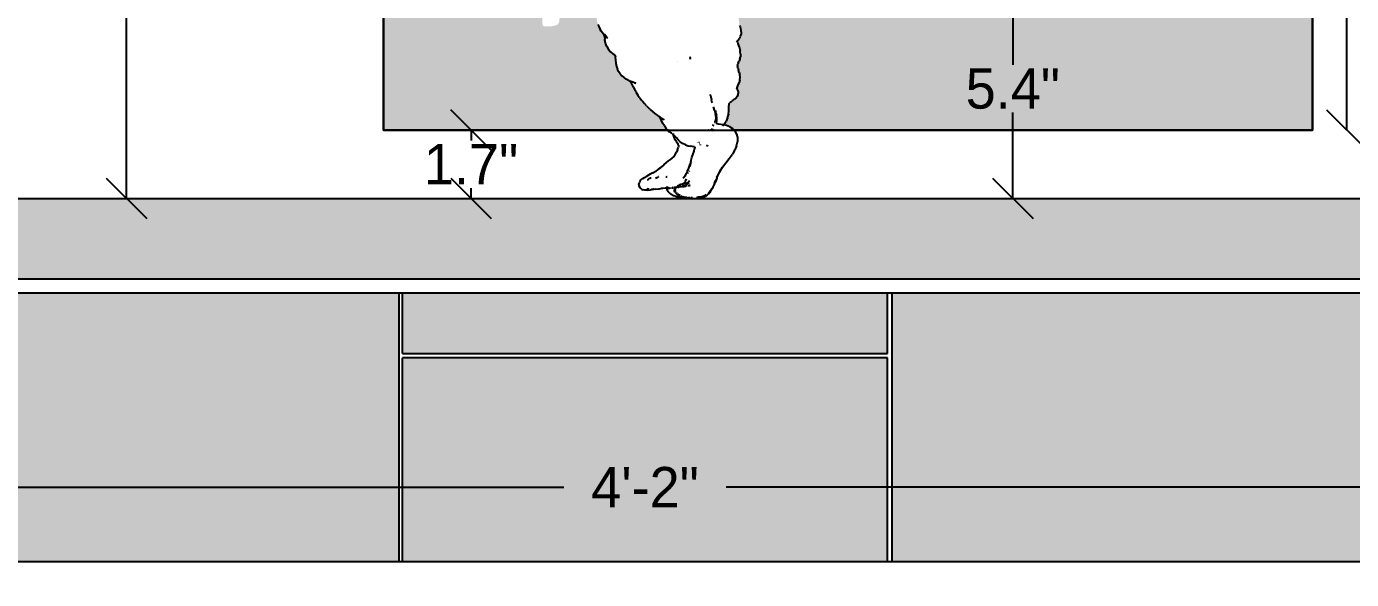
# Model space of a CAD drawing. Header units: inches. Extents: x -52 to 87, y -61 to 47.
# Drawn here: x 23.32 to 56.11, y -41.9 to -28.21 of the extents above; entities that cross this region are included whole.
import ezdxf

# ---------------------------------------------------------------- set-up
doc = ezdxf.new("R2010")
doc.units = ezdxf.units.IN
doc.header["$MEASUREMENT"] = 0
doc.dimstyles.get("Standard").update_dxf_attribs({"dimtxt": 1, "dimasz": 1, "dimexe": 0.18, "dimexo": 0.0625, "dimgap": 0.09, "dimtad": 0, "dimtih": 1, "dimtoh": 1, "dimdec": 1, "dimdsep": 46, "dimlunit": 3, "dimtxsty": 'Standard', "dimblk": 'OBLIQUE', "dimcen": 1, "dimse1": 1, "dimse2": 1, "dimclrd": 1, "dimadec": 0, "dimazin": 0, "dimtfac": 1, "dimtdec": 1, "dimtofl": 0, "dimtmove": 0, "dimatfit": 3, "dimfxl": 1, "dimtolj": 1, "dimtzin": 0, "dimarcsym": 0})

# ---------------------------------------------------------------- blocks, each defined once
blk = doc.blocks.new('_Oblique')
at = {"color": 0, "linetype": 'ByBlock', "lineweight": -2}
blk.add_line((-0.5, -0.5), (0.5, 0.5), dxfattribs=at)
blk = doc.blocks.new('*D6')
at = {"color": 1, "lineweight": -2, "transparency": 16777216}
for p, q in [((2.572, 46.791), (37.238, 46.791)), ((74.572, 46.791), (38.585, 46.791))]:
    blk.add_line(p, q, dxfattribs=at)
at = {"layer": 'Defpoints', "color": 0, "transparency": 16777216}
for p in [(74.572, 46.791), (2.572, -45.468), (74.572, -45.468)]:
    blk.add_point(p, dxfattribs=at)
at = {"color": 1, "lineweight": -2, "transparency": 16777216, "rotation": 180}
blk.add_blockref('_Oblique', (2.572, 46.791), dxfattribs=at)
at = {"color": 1, "lineweight": -2, "transparency": 16777216}
blk.add_blockref('_Oblique', (74.572, 46.791), dxfattribs=at)
at = {"color": 0, "transparency": 16777216, "insert": (37.912, 46.791), "char_height": 1, "attachment_point": 5}
blk.add_mtext("\\A1;6'", dxfattribs=at)
blk = doc.blocks.new('*D7')
at = {"color": 1, "lineweight": -2, "transparency": 16777216}
for p, q in [((34.323, -30.778), (34.323, -31.033)), ((34.323, -32.468), (34.323, -32.213))]:
    blk.add_line(p, q, dxfattribs=at)
at = {"layer": 'Defpoints', "color": 0, "transparency": 16777216}
for p in [(32.589, -30.778), (34.323, -30.778), (32.589, -32.468)]:
    blk.add_point(p, dxfattribs=at)
at = {"color": 1, "lineweight": -2, "transparency": 16777216}
for p, rotation in [((34.323, -30.778), 90), ((34.323, -32.468), 270)]:
    blk.add_blockref('_Oblique', p, dxfattribs=dict(at, rotation=rotation))
at = {"color": 0, "transparency": 16777216, "insert": (34.323, -31.623), "char_height": 1, "attachment_point": 5}
blk.add_mtext('\\A1;1.7"', dxfattribs=at)
blk = doc.blocks.new('*D9')
at = {"color": 1, "lineweight": -2, "transparency": 16777216}
for p, q in [((47.727, -27.039), (47.727, -29.164)), ((47.727, -32.468), (47.727, -30.344))]:
    blk.add_line(p, q, dxfattribs=at)
at = {"layer": 'Defpoints', "color": 0, "transparency": 16777216}
for p in [(45.781, -27.039), (47.727, -27.039), (46.664, -32.468)]:
    blk.add_point(p, dxfattribs=at)
at = {"color": 1, "lineweight": -2, "transparency": 16777216}
for p, rotation in [((47.727, -27.039), 90), ((47.727, -32.468), 270)]:
    blk.add_blockref('_Oblique', p, dxfattribs=dict(at, rotation=rotation))
at = {"color": 0, "transparency": 16777216, "insert": (47.727, -29.754), "char_height": 1, "attachment_point": 5}
blk.add_mtext('\\A1;5.4"', dxfattribs=at)
blk = doc.blocks.new('*D10')
at = {"color": 1, "lineweight": -2, "transparency": 16777216}
for p, q in [((25.795, -20.357), (25.795, -25.823)), ((25.795, -32.468), (25.795, -27.003))]:
    blk.add_line(p, q, dxfattribs=at)
at = {"layer": 'Defpoints', "color": 0, "transparency": 16777216}
for p in [(25.795, -20.357), (30.088, -20.357), (30.088, -32.468)]:
    blk.add_point(p, dxfattribs=at)
at = {"color": 1, "lineweight": -2, "transparency": 16777216}
for p, rotation in [((25.795, -20.357), 90), ((25.795, -32.468), 270)]:
    blk.add_blockref('_Oblique', p, dxfattribs=dict(at, rotation=rotation))
at = {"color": 0, "transparency": 16777216, "insert": (25.795, -26.413), "char_height": 1, "attachment_point": 5}
blk.add_mtext('\\A1;1\'-0.1"', dxfattribs=at)
blk = doc.blocks.new('*D17')
at = {"color": 1, "lineweight": -2, "transparency": 16777216}
for p, q in [((55.991, -21.624), (55.991, -25.611)), ((55.991, -30.778), (55.991, -26.791))]:
    blk.add_line(p, q, dxfattribs=at)
at = {"layer": 'Defpoints', "color": 0, "transparency": 16777216}
for p in [(53.965, -21.624), (55.991, -21.624), (53.873, -30.778)]:
    blk.add_point(p, dxfattribs=at)
at = {"color": 1, "lineweight": -2, "transparency": 16777216}
for p, rotation in [((55.991, -21.624), 90), ((55.991, -30.778), 270)]:
    blk.add_blockref('_Oblique', p, dxfattribs=dict(at, rotation=rotation))
at = {"color": 0, "transparency": 16777216, "insert": (55.991, -26.201), "char_height": 1, "attachment_point": 5}
blk.add_mtext('\\A1;9.2"', dxfattribs=at)
blk = doc.blocks.new('*D45')
at = {"color": 1, "lineweight": -2, "transparency": 16777216}
for p, q in [((13.627, -39.617), (36.62, -39.617)), ((63.627, -39.617), (40.634, -39.617))]:
    blk.add_line(p, q, dxfattribs=at)
at = {"layer": 'Defpoints', "color": 0, "transparency": 16777216}
for p in [(13.627, -38.909), (63.627, -38.909), (13.627, -39.617)]:
    blk.add_point(p, dxfattribs=at)
at = {"color": 1, "lineweight": -2, "transparency": 16777216, "rotation": 180}
blk.add_blockref('_Oblique', (13.627, -39.617), dxfattribs=at)
at = {"color": 1, "lineweight": -2, "transparency": 16777216}
blk.add_blockref('_Oblique', (63.627, -39.617), dxfattribs=at)
at = {"color": 0, "transparency": 16777216, "insert": (38.627, -39.617), "char_height": 1, "attachment_point": 5}
blk.add_mtext('\\A1;4\'-2"', dxfattribs=at)

msp = doc.modelspace()

# ---------------------------------------------------------------- hatches: boundary and pattern name
at = {"true_color": 0xf8f6b0}
h = msp.add_hatch(color=51, dxfattribs=at)
h.dxf.hatch_style = 1
h.paths.add_polyline_path([(55.142, 15.994), (32.157, 15.994), (32.157, 12.923), (49.739, 12.923), (49.739, 1.038), (49.759, 1.038), (49.759, 0.361), (49.739, 0.361), (49.739, -3.356), (51.181, -3.356), (51.181, 2.217), (53.839, 2.217), (53.839, -3.356), (55.142, -3.356)])
h.paths.add_polyline_path([(55.142, -4.033), (52.789, -4.033), (52.789, -4.071), (52.112, -4.071), (52.112, -4.033), (49.739, -4.033), (49.739, -7.407), (49.759, -7.407), (49.759, -8.084), (49.739, -8.084), (49.739, -11.801), (51.181, -11.801), (51.181, -6.227), (53.839, -6.227), (53.839, -11.801), (55.142, -11.801)])
h.paths.add_polyline_path([(40.304, 12.221), (45.471, 12.221), (45.471, 15.387), (40.304, 15.387)], flags=25)
h.paths.add_polyline_path([(47.313, -11.031), (50.48, -11.031), (50.48, -9.531), (47.313, -9.531)], flags=9)
h.paths.add_polyline_path([(49.297, -6.808), (52.131, -6.808), (52.131, -5.308), (49.297, -5.308)], flags=9)
h.paths.add_polyline_path([(32.907, -32.373), (35.74, -32.373), (35.74, -30.873), (32.907, -30.873)], flags=9)
h.paths.add_polyline_path([(46.143, -30.504), (49.31, -30.504), (49.31, -29.004), (46.143, -29.004)], flags=9)
h.paths.add_polyline_path([(23.379, -27.163), (28.212, -27.163), (28.212, -25.663), (23.379, -25.663)], flags=9)
h.paths.add_polyline_path([(54.407, -26.951), (57.574, -26.951), (57.574, -25.451), (54.407, -25.451)], flags=9)
h.paths.add_polyline_path([(50.867, -23.049), (54.034, -23.049), (54.034, -21.549), (50.867, -21.549)], flags=9)
h = msp.add_hatch(color=51, dxfattribs=at)
h.dxf.hatch_style = 1
h.paths.add_polyline_path([(55.142, -21.624), (52.789, -21.624), (52.789, -21.663), (52.112, -21.663), (52.112, -21.624), (49.739, -21.624), (49.739, -27.039), (41.824, -27.039), (41.821, -27.136), (41.818, -27.254), (41.813, -27.361), (41.793, -27.415), (41.741, -27.438), (41.711, -27.446), (41.671, -27.453), (41.59, -27.464), (41.57, -27.468), (41.55, -27.474), (41.529, -27.482), (41.495, -27.488), (41.462, -27.492), (41.367, -27.5), (41.348, -27.501), (41.302, -27.502), (41.244, -27.502), (41.183, -27.5), (41.106, -27.497), (41.114, -27.561), (41.115, -27.61), (41.105, -27.685), (41.087, -27.74), (41.062, -27.788), (41.045, -27.814), (41.017, -27.858), (40.989, -27.898), (40.956, -27.945), (40.948, -27.963), (40.944, -27.984), (40.943, -28.009), (40.946, -28.042), (40.95, -28.082), (40.957, -28.13), (40.967, -28.186), (40.985, -28.25), (41.002, -28.339), (41.003, -28.409), (40.987, -28.472), (40.959, -28.522), (40.912, -28.58), (40.91, -28.587), (40.911, -28.603), (40.921, -28.636), (40.939, -28.684), (40.96, -28.743), (40.979, -28.814), (40.991, -28.898), (40.987, -28.962), (40.973, -29.021), (40.953, -29.074), (40.934, -29.117), (40.92, -29.151), (40.912, -29.179), (40.912, -29.209), (40.919, -29.245), (40.937, -29.293), (40.957, -29.35), (40.974, -29.411), (40.982, -29.471), (40.972, -29.545), (40.955, -29.598), (40.934, -29.645), (40.915, -29.683), (40.903, -29.711), (40.898, -29.728), (40.898, -29.733), (40.905, -29.757), (40.928, -29.82), (40.933, -29.875), (40.929, -29.895), (40.929, -29.897), (40.928, -29.898), (40.918, -29.938), (40.885, -29.98), (40.842, -30.017), (40.795, -30.049), (40.785, -30.057), (40.757, -30.075), (40.727, -30.098), (40.712, -30.119), (40.704, -30.145), (40.702, -30.182), (40.703, -30.237), (40.701, -30.304), (40.692, -30.39), (40.671, -30.478), (40.635, -30.557), (40.577, -30.649), (40.645, -30.664), (40.722, -30.694), (40.791, -30.741), (40.825, -30.778), (55.142, -30.778)])
h.paths.add_polyline_path([(37.907, -29.122), (37.898, -29.042), (37.888, -28.951), (37.882, -28.935), (37.87, -28.925), (37.826, -28.889), (37.775, -28.843), (37.722, -28.785), (37.678, -28.713), (37.649, -28.626), (37.633, -28.542), (37.632, -28.532), (37.616, -28.421), (37.6, -28.403), (37.545, -28.331), (37.515, -28.288), (37.481, -28.215), (37.458, -28.162), (37.44, -28.089), (37.428, -28.024), (37.423, -27.952), (37.42, -27.881), (37.423, -27.809), (37.429, -27.736), (37.438, -27.669), (37.451, -27.613), (37.47, -27.535), (37.488, -27.467), (37.488, -27.454), (37.489, -27.445), (37.492, -27.367), (37.452, -27.345), (37.404, -27.314), (37.389, -27.305), (37.341, -27.266), (37.296, -27.212), (37.256, -27.15), (37.254, -27.148), (37.209, -27.067), (37.202, -27.039), (36.886, -27.039), (36.894, -27.262), (36.9, -27.46), (36.903, -27.594), (36.903, -27.625), (36.902, -27.748), (36.888, -27.789), (36.843, -27.831), (36.777, -27.863), (36.713, -27.887), (36.645, -27.91), (36.585, -27.933), (36.532, -27.956), (36.514, -27.967), (36.508, -28.056), (36.497, -28.121), (36.463, -28.166), (36.407, -28.191), (36.321, -28.207), (36.257, -28.21), (36.243, -28.211), (36.215, -28.212), (36.173, -28.214), (36.101, -28.203), (36.085, -28.138), (36.084, -28.05), (36.097, -27.697), (36.106, -27.438), (36.115, -27.152), (36.118, -27.039), (32.157, -27.039), (32.157, -30.778), (39.183, -30.778), (39.142, -30.733), (39.104, -30.677), (39.068, -30.615), (39.03, -30.54), (38.987, -30.448), (38.933, -30.412), (38.861, -30.359), (38.819, -30.328), (38.75, -30.272), (38.692, -30.213), (38.663, -30.176), (38.647, -30.159), (38.644, -30.156), (38.611, -30.121), (38.569, -30.071), (38.539, -30.034), (38.494, -29.981), (38.48, -29.961), (38.465, -29.939), (38.449, -29.917), (38.431, -29.885), (38.425, -29.876), (38.401, -29.835), (38.4, -29.832), (38.368, -29.773), (38.338, -29.713), (38.283, -29.599), (38.267, -29.571), (38.237, -29.559), (38.161, -29.516), (38.116, -29.486), (38.051, -29.436), (38.013, -29.388), (37.967, -29.331), (37.943, -29.267), (37.922, -29.201)])
h.paths.add_polyline_path([(46.143, -30.504), (49.31, -30.504), (49.31, -29.004), (46.143, -29.004)], flags=24)
h.paths.add_polyline_path([(54.407, -26.951), (57.574, -26.951), (57.574, -25.451), (54.407, -25.451)], flags=9)
h.paths.add_polyline_path([(50.867, -23.049), (54.034, -23.049), (54.034, -21.549), (50.867, -21.549)], flags=9)
at = {"true_color": 0xd7ebd2}
h = msp.add_hatch(color=254, dxfattribs=at)
h.dxf.hatch_style = 1
h.paths.add_polyline_path([(32.538, -34.806), (13.627, -34.806), (13.627, -41.468), (13.98, -41.468), (14.101, -41.468), (14.808, -41.468), (14.928, -41.468), (15.636, -41.468), (15.756, -41.468), (16.463, -41.468), (16.584, -41.468), (17.291, -41.468), (17.411, -41.468), (20.572, -41.468), (32.538, -41.468)])
h.paths.add_polyline_path([(44.627, -36.419), (32.627, -36.419), (32.627, -41.468), (44.627, -41.468)])
h.paths.add_polyline_path([(44.627, -34.806), (32.627, -34.806), (32.627, -36.306), (44.627, -36.306)])
h.paths.add_polyline_path([(63.627, -32.468), (63.164, -32.468), (63.044, -32.468), (62.337, -32.468), (62.216, -32.468), (61.509, -32.468), (61.389, -32.468), (60.681, -32.468), (60.561, -32.468), (59.854, -32.468), (59.733, -32.468), (56.572, -32.468), (39.932, -32.468), (39.897, -32.468), (39.758, -32.468), (39.603, -32.468), (20.572, -32.468), (17.411, -32.468), (17.291, -32.468), (16.584, -32.468), (16.463, -32.468), (15.756, -32.468), (15.636, -32.468), (14.928, -32.468), (14.808, -32.468), (14.101, -32.468), (13.98, -32.468), (13.627, -32.468), (13.627, -34.468), (63.627, -34.468)])
h.paths.add_polyline_path([(18.821, -37.718), (20.654, -37.718), (20.654, -36.218), (18.821, -36.218)], flags=24)
h.paths.add_polyline_path([(36.46, -40.367), (40.794, -40.367), (40.794, -38.867), (36.46, -38.867)], flags=24)
h = msp.add_hatch(color=254, dxfattribs=at)
h.dxf.hatch_style = 1
h.paths.add_polyline_path([(63.627, -34.806), (44.729, -34.806), (44.729, -41.468), (56.572, -41.468), (59.733, -41.468), (59.854, -41.468), (60.561, -41.468), (60.681, -41.468), (61.389, -41.468), (61.509, -41.468), (62.216, -41.468), (62.337, -41.468), (63.044, -41.468), (63.164, -41.468), (63.627, -41.468)])

# ---------------------------------------------------------------- linework, layer by layer
for p, q in [((55.142, -21.624), (55.142, -30.778)), ((32.157, -30.778), (32.157, -27.039)), ((37.458, -28.162), (37.481, -28.215)), ((40.967, -28.186), (40.978, -28.225)), ((37.481, -28.215), (37.515, -28.288)), ((37.545, -28.331), (37.515, -28.288)), ((37.6, -28.403), (37.545, -28.331)), ((37.6, -28.403), (37.618, -28.423)), ((37.613, -28.394), (37.615, -28.396)), ((37.617, -28.409), (37.615, -28.396)), ((37.615, -28.396), (37.616, -28.409)), ((37.617, -28.417), (37.618, -28.423)), ((37.618, -28.423), (37.633, -28.439)), ((37.618, -28.423), (37.618, -28.426)), ((37.621, -28.453), (37.618, -28.426)), ((37.621, -28.454), (37.621, -28.453)), ((37.621, -28.454), (37.632, -28.532)), ((37.629, -28.407), (37.634, -28.416)), ((37.633, -28.439), (37.662, -28.466)), ((37.645, -28.44), (37.649, -28.448)), ((37.683, -28.486), (37.654, -28.447)), ((37.662, -28.466), (37.683, -28.486)), ((37.683, -28.486), (37.698, -28.506)), ((40.935, -28.551), (40.959, -28.522)), ((40.98, -28.484), (40.959, -28.522)), ((40.978, -28.225), (40.986, -28.258)), ((40.98, -28.484), (40.991, -28.457)), ((40.986, -28.258), (40.998, -28.32)), ((40.991, -28.457), (41.003, -28.409)), ((40.998, -28.32), (41.002, -28.351)), ((41.002, -28.351), (41.003, -28.409)), ((37.633, -28.542), (37.632, -28.532)), ((37.649, -28.626), (37.633, -28.542)), ((37.678, -28.713), (37.649, -28.626)), ((37.678, -28.713), (37.722, -28.785)), ((37.722, -28.785), (37.775, -28.843)), ((37.775, -28.843), (37.826, -28.889)), ((40.9, -28.592), (40.909, -28.58)), ((40.91, -28.587), (40.907, -28.597)), ((40.909, -28.58), (40.912, -28.578)), ((40.909, -28.58), (40.91, -28.587)), ((40.91, -28.587), (40.912, -28.578)), ((40.91, -28.587), (40.911, -28.603)), ((40.911, -28.603), (40.921, -28.636)), ((40.914, -28.574), (40.912, -28.578)), ((40.914, -28.574), (40.917, -28.57)), ((40.917, -28.57), (40.935, -28.551)), ((40.926, -28.558), (40.917, -28.57)), ((40.921, -28.636), (40.939, -28.684)), ((40.939, -28.684), (40.96, -28.743)), ((40.96, -28.743), (40.977, -28.808)), ((40.981, -28.83), (40.977, -28.808)), ((40.991, -28.898), (40.981, -28.83)), ((37.826, -28.889), (37.87, -28.925)), ((37.882, -28.935), (37.863, -28.909)), ((37.88, -28.928), (37.863, -28.909)), ((37.87, -28.925), (37.882, -28.935)), ((37.881, -28.927), (37.881, -28.926)), ((37.882, -28.932), (37.882, -28.935)), ((37.882, -28.935), (37.883, -28.933)), ((37.885, -28.938), (37.882, -28.935)), ((37.885, -28.938), (37.884, -28.94)), ((37.884, -28.94), (37.89, -28.973)), ((37.884, -28.94), (37.894, -28.969)), ((37.9, -28.952), (37.885, -28.934)), ((37.885, -28.938), (37.9, -28.952)), ((37.89, -28.973), (37.898, -29.042)), ((37.898, -29.042), (37.907, -29.122)), ((37.907, -29.122), (37.922, -29.201)), ((39.423, -29.091), (39.422, -29.089)), ((39.732, -28.961), (39.74, -28.99)), ((39.74, -28.99), (39.741, -28.995)), ((39.751, -29.028), (39.741, -28.995)), ((40.912, -29.179), (40.92, -29.151)), ((40.934, -29.117), (40.92, -29.151)), ((40.934, -29.117), (40.953, -29.074)), ((40.973, -29.021), (40.953, -29.074)), ((40.973, -29.021), (40.987, -28.962)), ((40.991, -28.898), (40.987, -28.962)), ((37.922, -29.201), (37.943, -29.267)), ((37.967, -29.331), (37.943, -29.267)), ((38.013, -29.388), (37.967, -29.331)), ((38.013, -29.388), (38.051, -29.436)), ((38.051, -29.436), (38.116, -29.486)), ((38.161, -29.516), (38.116, -29.486)), ((40.912, -29.179), (40.912, -29.209)), ((40.919, -29.245), (40.912, -29.209)), ((40.919, -29.245), (40.937, -29.293)), ((40.957, -29.35), (40.937, -29.293)), ((40.957, -29.35), (40.974, -29.411)), ((40.972, -29.545), (40.982, -29.471)), ((40.982, -29.471), (40.974, -29.411)), ((38.237, -29.559), (38.161, -29.516)), ((38.237, -29.559), (38.267, -29.571)), ((38.267, -29.571), (38.255, -29.551)), ((38.267, -29.571), (38.281, -29.577)), ((38.283, -29.599), (38.267, -29.571)), ((38.362, -29.609), (38.281, -29.577)), ((38.338, -29.713), (38.283, -29.599)), ((38.338, -29.713), (38.368, -29.773)), ((38.397, -29.621), (38.362, -29.609)), ((38.397, -29.827), (38.368, -29.773)), ((38.369, -29.609), (38.397, -29.621)), ((38.397, -29.827), (38.4, -29.831)), ((38.401, -29.835), (38.4, -29.831)), ((40.903, -29.711), (40.897, -29.73)), ((40.898, -29.733), (40.897, -29.73)), ((40.898, -29.733), (40.899, -29.755)), ((40.905, -29.757), (40.898, -29.733)), ((40.915, -29.683), (40.903, -29.711)), ((40.905, -29.757), (40.918, -29.791)), ((40.934, -29.645), (40.915, -29.683)), ((40.918, -29.791), (40.93, -29.832)), ((40.93, -29.832), (40.933, -29.875)), ((40.955, -29.598), (40.934, -29.645)), ((40.972, -29.545), (40.955, -29.598)), ((38.401, -29.835), (38.425, -29.876)), ((38.425, -29.876), (38.431, -29.885)), ((38.454, -29.92), (38.431, -29.885)), ((38.449, -29.917), (38.431, -29.885)), ((38.449, -29.917), (38.465, -29.939)), ((38.465, -29.939), (38.48, -29.961)), ((38.494, -29.981), (38.48, -29.961)), ((38.494, -29.981), (38.539, -30.034)), ((38.539, -30.034), (38.569, -30.071)), ((38.569, -30.071), (38.611, -30.121)), ((38.644, -30.156), (38.611, -30.121)), ((38.647, -30.159), (38.644, -30.156)), ((38.663, -30.176), (38.647, -30.159)), ((40.251, -29.928), (40.242, -29.894)), ((40.253, -29.933), (40.251, -29.928)), ((40.259, -29.962), (40.253, -29.933)), ((40.265, -29.982), (40.259, -29.962)), ((40.265, -29.982), (40.274, -30.021)), ((40.283, -30.067), (40.274, -30.021)), ((40.292, -30.105), (40.283, -30.067)), ((40.702, -30.182), (40.704, -30.145)), ((40.704, -30.145), (40.712, -30.119)), ((40.712, -30.119), (40.721, -30.104)), ((40.726, -30.1), (40.721, -30.104)), ((40.727, -30.098), (40.726, -30.1)), ((40.747, -30.083), (40.727, -30.098)), ((40.747, -30.083), (40.754, -30.077)), ((40.754, -30.077), (40.785, -30.057)), ((40.795, -30.049), (40.785, -30.057)), ((40.795, -30.049), (40.842, -30.017)), ((40.885, -29.98), (40.842, -30.017)), ((40.917, -29.94), (40.885, -29.98)), ((40.923, -29.919), (40.917, -29.94)), ((40.923, -29.919), (40.928, -29.898)), ((40.928, -29.898), (40.929, -29.897)), ((40.929, -29.895), (40.933, -29.875)), ((40.929, -29.895), (40.929, -29.897)), ((38.663, -30.176), (38.692, -30.213)), ((38.75, -30.272), (38.692, -30.213)), ((38.75, -30.272), (38.819, -30.328)), ((38.819, -30.328), (38.861, -30.359)), ((38.933, -30.412), (38.861, -30.359)), ((38.988, -30.449), (38.933, -30.412)), ((38.988, -30.449), (38.98, -30.43)), ((39.002, -30.458), (38.988, -30.449)), ((39, -30.476), (38.988, -30.449)), ((39.03, -30.54), (39, -30.476)), ((39.059, -30.497), (39.002, -30.458)), ((39.052, -30.488), (39.044, -30.477)), ((39.059, -30.497), (39.052, -30.488)), ((40.348, -30.283), (40.324, -30.206)), ((40.348, -30.283), (40.327, -30.225)), ((40.352, -30.295), (40.348, -30.283)), ((40.353, -30.296), (40.352, -30.295)), ((40.354, -30.299), (40.353, -30.296)), ((40.358, -30.31), (40.354, -30.299)), ((40.372, -30.346), (40.358, -30.31)), ((40.37, -30.356), (40.358, -30.316)), ((40.367, -30.293), (40.372, -30.346)), ((40.374, -30.364), (40.37, -30.356)), ((40.372, -30.346), (40.374, -30.364)), ((40.38, -30.368), (40.372, -30.346)), ((40.381, -30.482), (40.372, -30.533)), ((40.374, -30.364), (40.374, -30.372)), ((40.377, -30.401), (40.374, -30.372)), ((40.381, -30.386), (40.374, -30.372)), ((40.381, -30.429), (40.377, -30.401)), ((40.38, -30.368), (40.396, -30.421)), ((40.381, -30.386), (40.381, -30.392)), ((40.381, -30.392), (40.381, -30.394)), ((40.381, -30.394), (40.381, -30.396)), ((40.381, -30.396), (40.381, -30.399)), ((40.381, -30.399), (40.381, -30.402)), ((40.381, -30.402), (40.384, -30.451)), ((40.381, -30.402), (40.381, -30.429)), ((40.387, -30.424), (40.381, -30.402)), ((40.384, -30.451), (40.381, -30.429)), ((40.381, -30.429), (40.381, -30.482)), ((40.403, -30.47), (40.396, -30.421)), ((40.404, -30.512), (40.403, -30.47)), ((40.671, -30.478), (40.635, -30.557)), ((40.671, -30.478), (40.691, -30.397)), ((40.693, -30.381), (40.691, -30.397)), ((40.693, -30.381), (40.701, -30.304)), ((40.701, -30.304), (40.703, -30.237)), ((40.703, -30.237), (40.702, -30.182)), ((39.183, -30.778), (32.157, -30.778)), ((39.068, -30.615), (39.03, -30.54)), ((39.059, -30.497), (39.072, -30.506)), ((39.104, -30.677), (39.068, -30.615)), ((39.072, -30.506), (39.078, -30.512)), ((39.078, -30.512), (39.099, -30.526)), ((39.104, -30.677), (39.142, -30.733)), ((39.142, -30.733), (39.183, -30.778)), ((39.183, -30.778), (39.188, -30.783)), ((39.211, -30.778), (39.183, -30.778)), ((39.188, -30.783), (39.227, -30.819)), ((40.203, -30.778), (40.199, -30.778)), ((40.267, -30.778), (40.25, -30.778)), ((40.268, -30.808), (40.277, -30.777)), ((40.277, -30.777), (40.27, -30.778)), ((40.278, -30.774), (40.277, -30.777)), ((40.281, -30.778), (40.277, -30.777)), ((40.287, -30.74), (40.282, -30.759)), ((40.291, -30.778), (40.289, -30.778)), ((40.311, -30.657), (40.303, -30.683)), ((40.311, -30.657), (40.318, -30.641)), ((40.339, -30.778), (40.32, -30.778)), ((40.349, -30.585), (40.348, -30.586)), ((40.349, -30.585), (40.35, -30.582)), ((40.35, -30.582), (40.353, -30.579)), ((40.354, -30.576), (40.353, -30.579)), ((40.356, -30.571), (40.354, -30.576)), ((40.364, -30.546), (40.356, -30.571)), ((40.372, -30.533), (40.364, -30.546)), ((40.393, -30.599), (40.396, -30.578)), ((40.397, -30.615), (40.393, -30.599)), ((40.396, -30.578), (40.401, -30.548)), ((40.412, -30.625), (40.397, -30.615)), ((40.401, -30.548), (40.404, -30.512)), ((40.445, -30.633), (40.412, -30.625)), ((40.499, -30.639), (40.445, -30.633)), ((40.569, -30.648), (40.499, -30.639)), ((40.554, -30.673), (40.56, -30.668)), ((40.56, -30.668), (40.555, -30.674)), ((40.56, -30.668), (40.563, -30.661)), ((40.568, -30.655), (40.573, -30.648)), ((40.573, -30.648), (40.569, -30.648)), ((40.575, -30.649), (40.569, -30.656)), ((40.573, -30.648), (40.592, -30.622)), ((40.575, -30.649), (40.573, -30.648)), ((40.588, -30.631), (40.575, -30.649)), ((40.645, -30.664), (40.575, -30.649)), ((40.588, -30.631), (40.635, -30.557)), ((40.722, -30.694), (40.645, -30.664)), ((40.722, -30.694), (40.791, -30.741)), ((40.779, -30.778), (40.761, -30.778)), ((40.791, -30.741), (40.825, -30.778)), ((40.813, -30.778), (40.8, -30.778)), ((40.825, -30.778), (40.818, -30.778)), ((40.825, -30.778), (40.848, -30.803)), ((55.142, -30.778), (40.825, -30.778)), ((40.848, -30.803), (40.89, -30.878)), ((39.278, -30.857), (39.227, -30.819)), ((39.298, -30.871), (39.278, -30.857)), ((39.298, -30.871), (39.332, -30.9)), ((39.327, -30.876), (39.327, -30.866)), ((39.33, -30.891), (39.327, -30.876)), ((39.329, -30.833), (39.329, -30.828)), ((39.332, -30.9), (39.331, -30.893)), ((39.345, -30.956), (39.332, -30.9)), ((39.332, -30.9), (39.353, -30.917)), ((39.374, -31.016), (39.345, -30.956)), ((39.402, -30.967), (39.353, -30.917)), ((39.408, -31.07), (39.374, -31.016)), ((39.45, -31.019), (39.402, -30.967)), ((39.408, -31.07), (39.432, -31.104)), ((39.432, -31.104), (39.442, -31.123)), ((39.442, -31.123), (39.454, -31.153)), ((39.499, -31.068), (39.45, -31.019)), ((39.554, -31.109), (39.499, -31.068)), ((39.629, -31.145), (39.554, -31.109)), ((39.629, -31.145), (39.69, -31.164)), ((39.937, -31.065), (39.952, -31.082)), ((39.973, -31.105), (39.967, -31.099)), ((39.988, -31.137), (39.992, -31.152)), ((40.172, -31.145), (40.16, -31.167)), ((40.888, -31.169), (40.911, -31.07)), ((40.89, -30.878), (40.912, -30.964)), ((40.913, -30.976), (40.911, -31.07)), ((40.912, -30.964), (40.913, -30.976)), ((39.335, -31.433), (39.29, -31.477)), ((39.335, -31.433), (39.374, -31.379)), ((39.374, -31.379), (39.407, -31.322)), ((39.433, -31.266), (39.407, -31.322)), ((39.433, -31.266), (39.45, -31.218)), ((39.457, -31.183), (39.45, -31.218)), ((39.454, -31.153), (39.457, -31.183)), ((39.69, -31.164), (39.748, -31.176)), ((39.836, -31.19), (39.748, -31.176)), ((39.759, -31.553), (39.786, -31.453)), ((39.786, -31.453), (39.814, -31.366)), ((39.814, -31.366), (39.838, -31.296)), ((39.848, -31.194), (39.836, -31.19)), ((39.838, -31.296), (39.854, -31.244)), ((39.848, -31.194), (39.857, -31.212)), ((39.857, -31.212), (39.854, -31.244)), ((39.855, -31.197), (39.86, -31.199)), ((40.153, -31.181), (40.16, -31.167)), ((40.706, -31.483), (40.779, -31.384)), ((40.779, -31.384), (40.788, -31.371)), ((40.838, -31.284), (40.788, -31.371)), ((40.838, -31.284), (40.846, -31.27)), ((40.888, -31.169), (40.846, -31.27)), ((38.823, -31.835), (38.893, -31.794)), ((38.937, -31.766), (38.893, -31.794)), ((38.962, -31.747), (38.937, -31.766)), ((38.963, -31.747), (38.962, -31.747)), ((38.963, -31.747), (39.029, -31.694)), ((39.005, -31.715), (38.963, -31.747)), ((39.092, -31.636), (39.029, -31.694)), ((39.092, -31.636), (39.154, -31.581)), ((39.154, -31.581), (39.197, -31.547)), ((39.197, -31.547), (39.243, -31.514)), ((39.29, -31.477), (39.243, -31.514)), ((39.678, -31.793), (39.644, -31.855)), ((39.678, -31.793), (39.706, -31.722)), ((39.706, -31.722), (39.745, -31.618)), ((39.73, -31.792), (39.733, -31.787)), ((39.741, -31.636), (39.732, -31.68)), ((39.738, -31.661), (39.732, -31.68)), ((39.742, -31.643), (39.738, -31.661)), ((39.745, -31.618), (39.741, -31.636)), ((39.743, -31.637), (39.742, -31.643)), ((39.745, -31.618), (39.743, -31.637)), ((39.75, -31.606), (39.745, -31.618)), ((39.75, -31.606), (39.755, -31.593)), ((39.751, -31.593), (39.75, -31.606)), ((39.759, -31.553), (39.751, -31.593)), ((39.761, -31.554), (39.751, -31.593)), ((40.49, -31.755), (40.438, -31.867)), ((40.467, -31.818), (40.543, -31.696)), ((40.543, -31.696), (40.625, -31.585)), ((40.625, -31.585), (40.706, -31.483)), ((38.477, -32.127), (38.481, -32.087)), ((38.477, -32.127), (38.484, -32.17)), ((38.494, -32.052), (38.481, -32.087)), ((38.502, -32.042), (38.494, -32.052)), ((38.502, -32.042), (38.525, -32.011)), ((38.525, -32.011), (38.574, -31.974)), ((38.574, -31.974), (38.612, -31.952)), ((38.612, -31.952), (38.674, -31.919)), ((38.715, -31.896), (38.674, -31.919)), ((38.684, -32.013), (38.693, -32.006)), ((38.695, -32.004), (38.693, -32.006)), ((38.695, -32.004), (38.711, -31.99)), ((38.718, -31.987), (38.711, -31.99)), ((38.756, -31.873), (38.715, -31.896)), ((38.719, -31.986), (38.718, -31.987)), ((38.727, -31.983), (38.719, -31.986)), ((38.73, -31.981), (38.727, -31.983)), ((38.733, -31.98), (38.73, -31.981)), ((38.747, -31.974), (38.733, -31.98)), ((38.747, -31.974), (38.754, -31.972)), ((38.754, -31.972), (38.756, -31.971)), ((38.823, -31.835), (38.756, -31.873)), ((38.776, -31.966), (38.756, -31.971)), ((38.899, -31.971), (38.889, -31.978)), ((38.909, -31.963), (38.899, -31.971)), ((38.915, -31.96), (38.909, -31.963)), ((38.915, -31.96), (38.917, -31.958)), ((38.919, -31.957), (38.917, -31.958)), ((38.925, -31.953), (38.919, -31.957)), ((38.925, -31.953), (38.927, -31.952)), ((38.927, -31.952), (38.934, -31.948)), ((38.934, -31.948), (38.939, -31.946)), ((38.939, -31.946), (38.94, -31.945)), ((38.94, -31.945), (38.943, -31.945)), ((38.942, -31.945), (38.943, -31.945)), ((38.943, -31.945), (38.946, -31.944)), ((38.948, -31.943), (38.946, -31.944)), ((38.961, -31.938), (38.948, -31.943)), ((38.954, -31.939), (38.948, -31.943)), ((38.961, -31.938), (38.954, -31.939)), ((38.962, -31.938), (38.961, -31.938)), ((39.139, -31.936), (39.15, -31.936)), ((39.15, -31.936), (39.164, -31.935)), ((39.169, -31.934), (39.164, -31.935)), ((39.174, -31.935), (39.169, -31.934)), ((39.507, -32.127), (39.445, -32.157)), ((39.507, -32.127), (39.451, -32.157)), ((39.507, -32.127), (39.507, -32.125)), ((39.507, -32.125), (39.513, -32.125)), ((39.513, -32.125), (39.522, -32.12)), ((39.522, -32.12), (39.557, -32.107)), ((39.557, -32.107), (39.569, -32.101)), ((39.598, -31.934), (39.567, -31.963)), ((39.567, -31.972), (39.592, -31.943)), ((39.592, -31.943), (39.567, -31.963)), ((39.571, -32.101), (39.569, -32.101)), ((39.575, -32.099), (39.571, -32.101)), ((39.581, -32.098), (39.575, -32.099)), ((39.584, -32.097), (39.581, -32.098)), ((39.642, -32.076), (39.584, -32.097)), ((39.584, -32.097), (39.623, -32.086)), ((39.592, -31.943), (39.585, -31.955)), ((39.592, -31.943), (39.594, -31.94)), ((39.594, -31.94), (39.597, -31.938)), ((39.598, -31.934), (39.597, -31.938)), ((39.601, -31.929), (39.598, -31.934)), ((39.644, -31.855), (39.601, -31.929)), ((39.604, -31.928), (39.601, -31.929)), ((39.606, -31.926), (39.604, -31.928)), ((39.608, -31.924), (39.606, -31.926)), ((39.611, -31.922), (39.608, -31.924)), ((39.613, -31.92), (39.611, -31.922)), ((39.615, -31.917), (39.613, -31.918)), ((39.613, -31.918), (39.613, -31.92)), ((39.645, -31.989), (39.613, -32.059)), ((39.614, -32.127), (39.613, -32.126)), ((39.614, -32.127), (39.621, -32.121)), ((39.616, -31.915), (39.615, -31.917)), ((39.618, -31.915), (39.616, -31.915)), ((39.616, -32.129), (39.626, -32.126)), ((39.622, -31.909), (39.618, -31.915)), ((39.621, -32.121), (39.624, -32.12)), ((39.631, -31.902), (39.622, -31.909)), ((39.623, -31.906), (39.622, -31.909)), ((39.623, -31.906), (39.631, -31.902)), ((39.624, -32.12), (39.629, -32.117)), ((39.631, -32.122), (39.626, -32.126)), ((39.64, -32.11), (39.629, -32.117)), ((39.631, -31.902), (39.634, -31.895)), ((39.634, -32.12), (39.631, -32.122)), ((39.635, -32.119), (39.634, -32.12)), ((39.666, -32.103), (39.635, -32.119)), ((39.635, -32.119), (39.653, -32.107)), ((39.664, -32.091), (39.64, -32.11)), ((39.646, -32.123), (39.645, -32.123)), ((39.646, -32.123), (39.66, -32.115)), ((39.699, -32.073), (39.653, -32.107)), ((39.721, -32.083), (39.66, -32.115)), ((39.666, -32.089), (39.664, -32.091)), ((39.701, -32.056), (39.666, -32.089)), ((39.666, -32.089), (39.685, -32.075)), ((39.667, -32.102), (39.666, -32.103)), ((39.683, -31.849), (39.686, -31.846)), ((39.685, -32.075), (39.701, -32.056)), ((39.694, -31.837), (39.686, -31.846)), ((39.696, -32.087), (39.689, -32.09)), ((39.701, -32.056), (39.707, -32.051)), ((39.707, -32.051), (39.726, -32.026)), ((39.727, -32.025), (39.726, -32.026)), ((40.345, -32.098), (40.329, -32.131)), ((40.348, -32.098), (40.331, -32.135)), ((40.333, -32.143), (40.366, -32.063)), ((40.345, -32.098), (40.362, -32.054)), ((40.348, -32.098), (40.377, -32.024)), ((40.4, -31.972), (40.366, -32.063)), ((40.368, -32.042), (40.374, -32.028)), ((40.374, -32.028), (40.383, -32.005)), ((40.4, -31.972), (40.401, -31.965)), ((40.405, -31.956), (40.401, -31.965)), ((40.403, -31.955), (40.415, -31.925)), ((40.405, -31.956), (40.406, -31.952)), ((40.406, -31.952), (40.41, -31.943)), ((40.41, -31.943), (40.467, -31.818)), ((40.41, -31.943), (40.415, -31.925)), ((40.438, -31.867), (40.415, -31.925)), ((38.504, -32.208), (38.484, -32.17)), ((38.504, -32.208), (38.508, -32.211)), ((38.511, -32.214), (38.508, -32.211)), ((38.536, -32.235), (38.511, -32.214)), ((38.536, -32.235), (38.537, -32.238)), ((38.537, -32.238), (38.577, -32.255)), ((38.625, -32.263), (38.577, -32.255)), ((38.682, -32.263), (38.625, -32.263)), ((38.672, -32.231), (38.699, -32.236)), ((38.682, -32.263), (38.762, -32.255)), ((38.73, -32.242), (38.699, -32.236)), ((38.762, -32.255), (38.771, -32.253)), ((38.771, -32.253), (38.774, -32.253)), ((38.774, -32.253), (38.785, -32.25)), ((38.805, -32.248), (38.785, -32.25)), ((38.813, -32.246), (38.805, -32.248)), ((38.813, -32.246), (38.838, -32.241)), ((38.831, -32.245), (38.813, -32.246)), ((38.89, -32.239), (38.831, -32.245)), ((38.843, -32.241), (38.838, -32.241)), ((38.89, -32.239), (38.959, -32.232)), ((38.959, -32.232), (38.987, -32.231)), ((38.987, -32.231), (39.021, -32.228)), ((39.067, -32.224), (39.021, -32.228)), ((39.125, -32.22), (39.067, -32.224)), ((39.174, -32.217), (39.125, -32.22)), ((39.152, -32.189), (39.171, -32.194)), ((39.169, -32.187), (39.183, -32.194)), ((39.171, -32.194), (39.169, -32.187)), ((39.171, -32.194), (39.182, -32.197)), ((39.174, -32.217), (39.171, -32.194)), ((39.173, -32.236), (39.172, -32.24)), ((39.174, -32.268), (39.172, -32.24)), ((39.173, -32.236), (39.175, -32.226)), ((39.177, -32.216), (39.174, -32.217)), ((39.175, -32.226), (39.174, -32.217)), ((39.174, -32.268), (39.191, -32.298)), ((39.175, -32.226), (39.177, -32.216)), ((39.175, -32.233), (39.175, -32.226)), ((39.177, -32.216), (39.178, -32.208)), ((39.189, -32.215), (39.177, -32.216)), ((39.194, -32.199), (39.184, -32.197)), ((39.185, -32.195), (39.194, -32.199)), ((39.189, -32.215), (39.23, -32.212)), ((39.191, -32.298), (39.195, -32.301)), ((39.194, -32.199), (39.196, -32.2)), ((39.195, -32.204), (39.209, -32.205)), ((39.195, -32.301), (39.202, -32.31)), ((39.196, -32.2), (39.209, -32.205)), ((39.196, -32.2), (39.21, -32.202)), ((39.202, -32.31), (39.218, -32.326)), ((39.214, -32.206), (39.23, -32.212)), ((39.215, -32.205), (39.235, -32.205)), ((39.216, -32.204), (39.235, -32.205)), ((39.22, -32.331), (39.218, -32.326)), ((39.22, -32.331), (39.262, -32.362)), ((39.23, -32.212), (39.233, -32.213)), ((39.233, -32.213), (39.238, -32.211)), ((39.26, -32.209), (39.274, -32.208)), ((39.271, -32.368), (39.262, -32.362)), ((39.263, -32.205), (39.274, -32.205)), ((39.271, -32.368), (39.328, -32.399)), ((39.289, -32.207), (39.323, -32.205)), ((39.291, -32.204), (39.302, -32.204)), ((39.323, -32.202), (39.302, -32.204)), ((39.343, -32.405), (39.328, -32.399)), ((39.336, -32.203), (39.355, -32.202)), ((39.357, -32.199), (39.338, -32.201)), ((39.399, -32.426), (39.343, -32.405)), ((39.344, -32.21), (39.35, -32.209)), ((39.354, -32.271), (39.363, -32.233)), ((39.356, -32.28), (39.354, -32.271)), ((39.364, -32.308), (39.356, -32.28)), ((39.389, -32.2), (39.359, -32.207)), ((39.385, -32.196), (39.361, -32.198)), ((39.361, -32.201), (39.39, -32.198)), ((39.389, -32.2), (39.363, -32.233)), ((39.364, -32.308), (39.368, -32.318)), ((39.366, -32.263), (39.373, -32.294)), ((39.378, -32.332), (39.368, -32.318)), ((39.374, -32.226), (39.369, -32.245)), ((39.373, -32.294), (39.38, -32.304)), ((39.394, -32.199), (39.374, -32.226)), ((39.378, -32.332), (39.397, -32.352)), ((39.393, -32.195), (39.385, -32.196)), ((39.39, -32.198), (39.389, -32.2)), ((39.393, -32.195), (39.39, -32.198)), ((39.39, -32.198), (39.394, -32.198)), ((39.394, -32.199), (39.39, -32.198)), ((39.395, -32.192), (39.393, -32.195)), ((39.396, -32.198), (39.394, -32.199)), ((39.445, -32.157), (39.395, -32.192)), ((39.396, -32.198), (39.397, -32.197)), ((39.397, -32.197), (39.407, -32.196)), ((39.397, -32.352), (39.412, -32.367)), ((39.399, -32.328), (39.422, -32.346)), ((39.399, -32.426), (39.414, -32.432)), ((39.416, -32.194), (39.402, -32.194)), ((39.407, -32.196), (39.416, -32.194)), ((39.412, -32.367), (39.432, -32.382)), ((39.497, -32.453), (39.414, -32.432)), ((39.42, -32.195), (39.416, -32.194)), ((39.426, -32.19), (39.42, -32.195)), ((39.432, -32.382), (39.456, -32.395)), ((39.451, -32.157), (39.433, -32.169)), ((39.437, -32.194), (39.462, -32.19)), ((39.439, -32.19), (39.456, -32.186)), ((39.458, -32.372), (39.439, -32.359)), ((39.441, -32.188), (39.44, -32.189)), ((39.468, -32.181), (39.441, -32.188)), ((39.456, -32.186), (39.441, -32.188)), ((39.456, -32.186), (39.465, -32.185)), ((39.491, -32.411), (39.456, -32.395)), ((39.458, -32.372), (39.46, -32.372)), ((39.466, -32.184), (39.465, -32.185)), ((39.475, -32.381), (39.476, -32.382)), ((39.476, -32.382), (39.492, -32.389)), ((39.491, -32.187), (39.493, -32.187)), ((39.491, -32.411), (39.518, -32.423)), ((39.497, -32.453), (39.589, -32.467)), ((39.498, -32.179), (39.504, -32.178)), ((39.529, -32.165), (39.506, -32.171)), ((39.511, -32.399), (39.522, -32.404)), ((39.595, -32.444), (39.518, -32.423)), ((39.527, -32.183), (39.544, -32.181)), ((39.544, -32.16), (39.551, -32.159)), ((39.551, -32.159), (39.57, -32.151)), ((39.562, -32.178), (39.592, -32.173)), ((39.566, -32.422), (39.584, -32.43)), ((39.572, -32.151), (39.57, -32.151)), ((39.573, -32.149), (39.572, -32.151)), ((39.577, -32.147), (39.573, -32.149)), ((39.579, -32.147), (39.577, -32.147)), ((39.579, -32.147), (39.58, -32.146)), ((39.58, -32.146), (39.581, -32.144)), ((39.581, -32.144), (39.584, -32.144)), ((39.586, -32.143), (39.584, -32.144)), ((39.584, -32.144), (39.585, -32.143)), ((39.625, -32.451), (39.595, -32.444)), ((39.599, -32.172), (39.631, -32.167)), ((39.632, -32.165), (39.604, -32.169)), ((39.708, -32.464), (39.625, -32.451)), ((39.667, -32.447), (39.637, -32.443)), ((39.652, -32.164), (39.661, -32.162)), ((39.661, -32.162), (39.655, -32.161)), ((39.662, -32.16), (39.661, -32.162)), ((39.684, -32.157), (39.683, -32.159)), ((39.691, -32.156), (39.684, -32.157)), ((39.7, -32.154), (39.691, -32.156)), ((39.7, -32.155), (39.691, -32.156)), ((39.734, -32.454), (39.701, -32.452)), ((39.713, -32.151), (39.71, -32.153)), ((39.718, -32.152), (39.713, -32.151)), ((39.714, -32.151), (39.718, -32.152)), ((39.719, -32.15), (39.718, -32.152)), ((39.726, -32.149), (39.739, -32.145)), ((39.739, -32.146), (39.726, -32.149)), ((39.737, -32.148), (39.727, -32.15)), ((39.766, -32.455), (39.761, -32.455)), ((39.801, -32.454), (39.766, -32.455)), ((39.844, -32.452), (39.843, -32.452)), ((39.901, -32.446), (39.904, -32.447)), ((39.945, -32.442), (39.904, -32.447)), ((39.956, -32.441), (39.945, -32.442)), ((39.956, -32.441), (39.96, -32.44)), ((39.975, -32.451), (39.956, -32.458)), ((40.018, -32.429), (39.96, -32.44)), ((39.982, -32.449), (39.975, -32.451)), ((39.985, -32.447), (39.982, -32.449)), ((40.021, -32.436), (39.985, -32.447)), ((40.071, -32.444), (39.986, -32.464)), ((40.018, -32.429), (40.063, -32.414)), ((40.058, -32.421), (40.021, -32.436)), ((40.058, -32.421), (40.073, -32.413)), ((40.149, -32.406), (40.071, -32.444)), ((40.078, -32.41), (40.073, -32.413)), ((40.116, -32.39), (40.078, -32.41)), ((40.124, -32.386), (40.116, -32.39)), ((40.136, -32.38), (40.124, -32.386)), ((40.149, -32.406), (40.156, -32.401)), ((40.156, -32.401), (40.228, -32.333)), ((40.248, -32.281), (40.187, -32.359)), ((40.187, -32.359), (40.221, -32.319)), ((40.248, -32.281), (40.221, -32.319)), ((40.228, -32.333), (40.291, -32.228)), ((40.25, -32.277), (40.248, -32.281)), ((40.25, -32.277), (40.253, -32.274)), ((40.265, -32.259), (40.253, -32.274)), ((40.258, -32.263), (40.253, -32.274)), ((40.269, -32.251), (40.265, -32.259)), ((40.293, -32.216), (40.269, -32.251)), ((40.286, -32.219), (40.269, -32.251)), ((40.286, -32.219), (40.278, -32.228)), ((40.288, -32.214), (40.286, -32.219)), ((40.287, -32.213), (40.288, -32.214)), ((40.308, -32.188), (40.291, -32.228)), ((40.308, -32.188), (40.293, -32.216)), ((40.333, -32.143), (40.308, -32.188)), ((40.331, -32.137), (40.329, -32.141)), ((20.572, -32.468), (39.603, -32.468)), ((39.589, -32.467), (39.603, -32.468)), ((39.603, -32.468), (39.758, -32.468)), ((39.758, -32.468), (39.708, -32.464)), ((39.758, -32.468), (39.897, -32.468)), ((39.897, -32.468), (39.921, -32.466)), ((39.897, -32.468), (39.932, -32.468)), ((39.921, -32.466), (39.956, -32.458)), ((39.986, -32.464), (39.932, -32.468)), ((39.932, -32.468), (56.572, -32.468)), ((63.627, -34.468), (13.627, -34.468)), ((13.627, -34.806), (32.538, -34.806)), ((32.538, -34.806), (32.538, -41.468)), ((32.538, -34.806), (32.627, -34.806)), ((32.627, -34.806), (44.627, -34.806)), ((32.627, -36.306), (32.627, -34.806)), ((44.627, -36.306), (44.627, -34.806)), ((44.627, -34.806), (44.729, -34.806)), ((44.729, -34.806), (44.729, -41.468)), ((44.729, -34.806), (63.627, -34.806)), ((32.627, -36.306), (44.627, -36.306)), ((32.627, -41.468), (32.627, -36.419)), ((44.627, -36.419), (32.627, -36.419)), ((44.627, -41.468), (44.627, -36.419)), ((32.538, -41.468), (20.572, -41.468)), ((32.627, -41.468), (32.538, -41.468)), ((44.627, -41.468), (32.627, -41.468)), ((44.729, -41.468), (44.627, -41.468)), ((56.572, -41.468), (44.729, -41.468))]:
    msp.add_line(p, q)
msp.add_lwpolyline([(49.739, -21.624), (49.739, -27.039), (32.157, -27.039), (32.157, -30.778), (55.142, -30.778), (55.142, -21.624), (49.759, -21.624)])

# ---------------------------------------------------------------- dimensions: what is measured, and where the dimension line sits
dim = msp.add_linear_dim(base=(74.572, 46.791), p1=(2.572, -45.468), p2=(74.572, -45.468), dimstyle='Standard')
dim.commit()
dim.dimension.update_dxf_attribs({"geometry": '*D6', "text_midpoint": (37.912, 46.791), "dimtype": 160})
for base, p1, p2, picture, middle in [((25.795, -20.357), (30.088, -32.468), (30.088, -20.357), '*D10', (25.795, -26.413)), ((47.727, -27.039), (46.664, -32.468), (45.781, -27.039), '*D9', (47.727, -29.754))]:
    dim = msp.add_linear_dim(base=base, p1=p1, p2=p2, angle=90, dimstyle='Standard')
    dim.commit()
    dim.dimension.update_dxf_attribs({"geometry": picture, "text_midpoint": middle})
for base, p1, p2, picture, middle in [((55.991, -21.624), (53.873, -30.778), (53.965, -21.624), '*D17', (55.991, -26.201)), ((34.323, -30.778), (32.589, -32.468), (32.589, -30.778), '*D7', (34.323, -31.623))]:
    dim = msp.add_linear_dim(base=base, p1=p1, p2=p2, angle=90, dimstyle='Standard')
    dim.commit()
    dim.dimension.update_dxf_attribs({"geometry": picture, "text_midpoint": middle, "dimtype": 160})
dim = msp.add_linear_dim(base=(13.627, -39.617), p1=(63.627, -38.909), p2=(13.627, -38.909), dimstyle='Standard')
dim.commit()
dim.dimension.update_dxf_attribs({"geometry": '*D45', "text_midpoint": (38.627, -39.617)})

doc.saveas('drawing.dxf')
